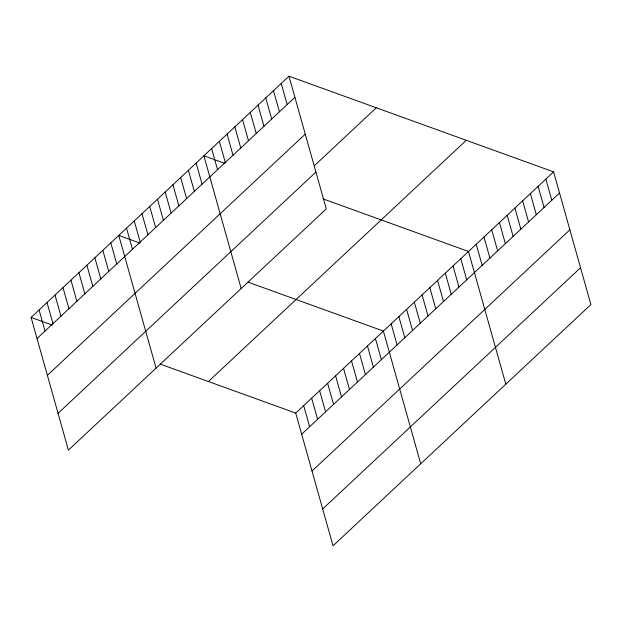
<?xml version="1.0" encoding="UTF-8"?>
<svg xmlns="http://www.w3.org/2000/svg" width="622" height="622" viewBox="0 0 622 622"><rect width="100%" height="100%" fill="white"/><g stroke="black" fill="none" stroke-linecap="round" stroke-linejoin="round"><path stroke-width="0.93" d="M288.973 76.203L326.278 208.914L68.404 450.126L31.1 317.422L288.973 76.203L553.596 171.874L590.9 304.578L333.027 545.797L295.722 413.086L160.235 364.103M37.032 338.539L294.906 97.32M47.389 375.361L305.262 134.15M314.413 165.67L376.302 107.777M58.048 413.303L315.922 172.084M208.401 381.519L466.275 140.3M295.722 413.086L553.596 171.874M301.662 434.203L559.536 192.991M312.011 471.033L569.884 229.813M322.678 508.967L580.551 267.755M225.047 163.462L203.876 155.803L241.173 288.515M323.012 198.877L468.498 251.475L505.803 384.178M139.95 243.062L118.779 235.411L156.075 368.115M247.906 282.093L383.401 331.075L420.705 463.779M31.1 317.422L52.271 325.073M545.859 179.113L551.8 200.23M538.123 186.343L544.063 207.46M530.387 193.582L536.327 214.699M522.651 200.82L528.591 221.937M514.915 208.051L520.855 229.176M507.179 215.29L513.119 236.407M499.443 222.528L505.383 243.645M491.707 229.767L497.647 250.884M483.97 236.998L489.911 258.114M476.234 244.236L482.174 265.353M460.762 258.713L466.702 279.83M453.026 265.944L458.966 287.061M445.29 273.182L451.23 294.299M437.554 280.421L443.494 301.538M429.818 287.659L435.758 308.776M422.081 294.89L428.022 316.007M414.345 302.129L420.285 323.246M406.609 309.367L412.549 330.484M398.873 316.606L404.813 337.723M391.137 323.837L397.077 344.953M375.431 338.531L381.364 359.648M367.462 345.988L373.394 367.104M359.493 353.444L365.425 374.561M281.237 83.441L287.17 104.558M351.523 360.9L357.456 382.017M273.501 90.68L279.433 111.797M343.546 368.356L349.486 389.473M265.765 97.918L271.697 119.035M335.577 375.812L341.517 396.929M258.029 105.149L263.961 126.266M327.607 383.269L333.548 404.386M250.293 112.388L256.225 133.505M319.638 390.725L325.57 411.842M242.557 119.626L248.489 140.743M311.669 398.173L317.601 419.298M234.821 126.865L240.753 147.982M303.699 405.63L309.632 426.746M227.084 134.095L233.017 155.212M219.348 141.334L225.281 162.451M211.612 148.572L217.544 169.689M196.14 163.042L202.072 184.159M188.404 170.28L194.336 191.397M180.668 177.519L186.6 198.636M172.932 184.75L178.864 205.866M165.195 191.988L171.128 213.105M157.459 199.227L163.392 220.343M149.723 206.465L155.655 227.582M141.987 213.696L147.919 234.813M134.251 220.934L140.183 242.051M126.515 228.173L132.447 249.29M110.809 242.868L116.742 263.985M102.832 250.316L108.772 271.441M94.863 257.772L100.803 278.889M86.893 265.229L92.834 286.345M78.924 272.685L84.856 293.802M70.955 280.141L76.887 301.258M62.985 287.597L68.918 308.714M55.008 295.053L60.948 316.17M47.039 302.51L52.979 323.627M39.069 309.966L45.009 331.083"/></g></svg>
